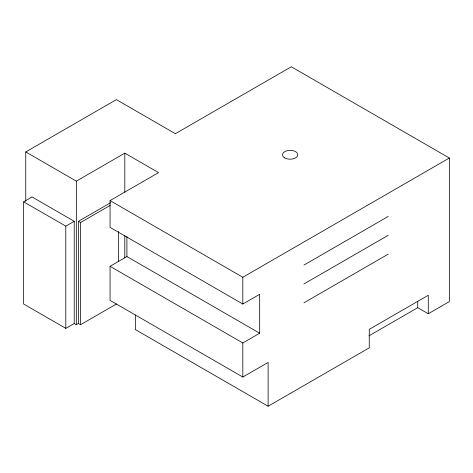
<?xml version="1.0" encoding="UTF-8"?>
<svg xmlns="http://www.w3.org/2000/svg" width="473" height="473" viewBox="0 0 473 473"><rect width="100%" height="100%" fill="white"/><g stroke="black" fill="none" stroke-linecap="round" stroke-linejoin="round"><path stroke-width="0.71" d="M25.755 201.267L25.755 151.939L116.376 99.62L175.382 133.688L291.291 66.77L449.35 158.023L449.35 301.597L428.278 313.765L417.736 307.681L368.964 335.836M23.65 201.823L32.081 196.957L74.226 221.293L74.226 323.497L65.8 328.363L23.65 304.027L23.65 201.823L65.8 226.159L74.226 221.293M25.755 151.939L76.336 181.141L124.807 153.151L158.526 172.621L110.055 200.605L110.055 227.371L242.82 304.027L259.683 294.295L259.683 333.229L242.82 342.96L110.055 266.311L110.055 300.379L242.82 377.028L268.114 362.43L268.114 406.23L369.265 347.832L369.265 329.338L428.278 295.27L428.278 313.765M74.226 323.497L76.336 324.715L78.441 323.497L78.441 221.293L110.688 202.675M78.441 221.293L80.552 222.505L110.268 205.353M110.055 266.311L126.912 256.573L259.683 333.229M78.441 323.497L80.552 324.715L116.589 303.908M110.055 200.605L242.82 277.261L449.35 158.023M303.938 265.093L388.232 216.421M303.938 283.954L388.232 235.282M303.938 302.809L388.232 254.143M268.114 406.23L135.343 329.58L135.343 314.977M417.736 301.277L417.736 307.681M242.82 277.261L242.82 304.027M242.82 342.96L242.82 377.028M126.912 236.465L126.912 256.573M124.807 153.151L124.807 192.174M124.807 235.619L124.807 257.708M118.487 231.486L118.487 261.634M80.552 222.505L80.552 324.715M76.336 181.141L76.336 324.715M65.8 226.159L65.8 328.363M284.74 157.911A7.651 4.417 0 0 0 297.547 155.93A7.651 4.417 0 0 0 288.175 150.515A7.651 4.417 0 0 0 284.74 157.911"/></g></svg>
